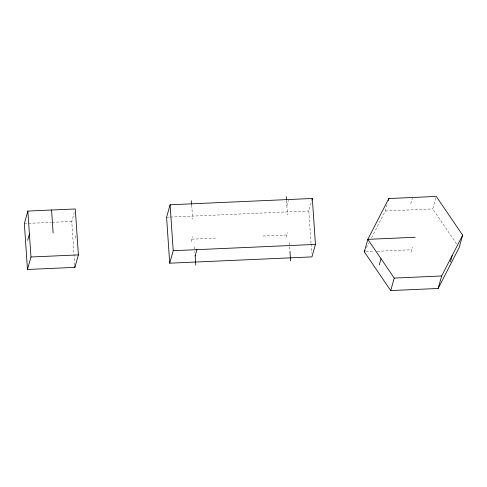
<?xml version="1.0" encoding="UTF-8"?>
<svg xmlns="http://www.w3.org/2000/svg" width="487" height="487" viewBox="0 0 487 487"><rect width="100%" height="100%" fill="white"/><g stroke="black" fill="none" stroke-linecap="round" stroke-linejoin="round"><path stroke-width="0.37" stroke-dasharray="2.44 1.83" d="M74.73 265.123L71.759 221.457L74.298 212.435M75.077 238.173L76.051 234.704M191.148 241.674L192.554 236.676M286.867 205.77L288.426 200.218M285.972 237.473L287.373 232.482M311.016 243.342L308.819 210.962L311.741 200.559M371.551 237.79L385.32 211.017L387.268 204.077M410.778 203.724L412.343 198.172M411.028 252.242L412.428 247.244M456.587 243.896L432.73 208.917L435.853 197.819M366.382 247.828L368.793 243.141M24.35 223.551L51.439 222.352M52.194 222.322L71.759 221.457M166.584 217.257L169.61 217.123M170.365 217.092L308.819 210.962M385.32 211.017L432.73 208.917M191.848 239.172L215.558 238.125M262.968 236.025L286.673 234.977M365.822 251.773L374.101 251.408M377.108 251.274L411.728 249.746M311.071 244.09L311.68 253.13M286.545 200.991L287.494 214.956M289.363 242.514L289.911 250.598M191.72 205.185L192.669 219.15M194.544 246.708L194.794 250.385M194.843 251.115L194.94 252.589"/><path stroke-width="0.73" d="M27.862 211.066L24.35 223.551L27.473 269.481L74.882 267.381L78.395 254.896L75.272 208.966L27.862 211.066L30.979 256.996L27.473 269.481M27.668 240.274L29.421 234.028M170.097 204.771L166.584 217.257L169.707 263.187L311.936 256.892L315.448 244.407L312.331 198.477L170.097 204.771L173.214 250.702L169.707 263.187M195.165 255.894L196.918 249.648M311.936 199.865L312.331 198.477M364.319 251.84L367.825 239.354L388.833 198.532L436.242 196.431L462.65 235.16L459.138 247.646L438.136 288.468L390.726 290.569L364.319 251.84L365.007 250.507M388.249 200.607L388.833 198.532M379.276 264.965L381.029 258.719M390.726 290.569L394.233 278.083L367.825 239.354L415.241 237.254M438.136 288.468L441.648 275.983L462.65 235.16M450.396 261.817L452.149 255.572M30.979 256.996L78.395 254.896M173.214 250.702L315.448 244.407M394.233 278.083L441.648 275.983M286.246 196.584L286.496 200.254M289.966 251.329L290.611 260.886M191.421 200.778L191.671 204.455M195.141 255.529L195.792 265.08M74.779 265.878L74.882 267.381M51.567 210.013L53.126 232.981"/></g></svg>
